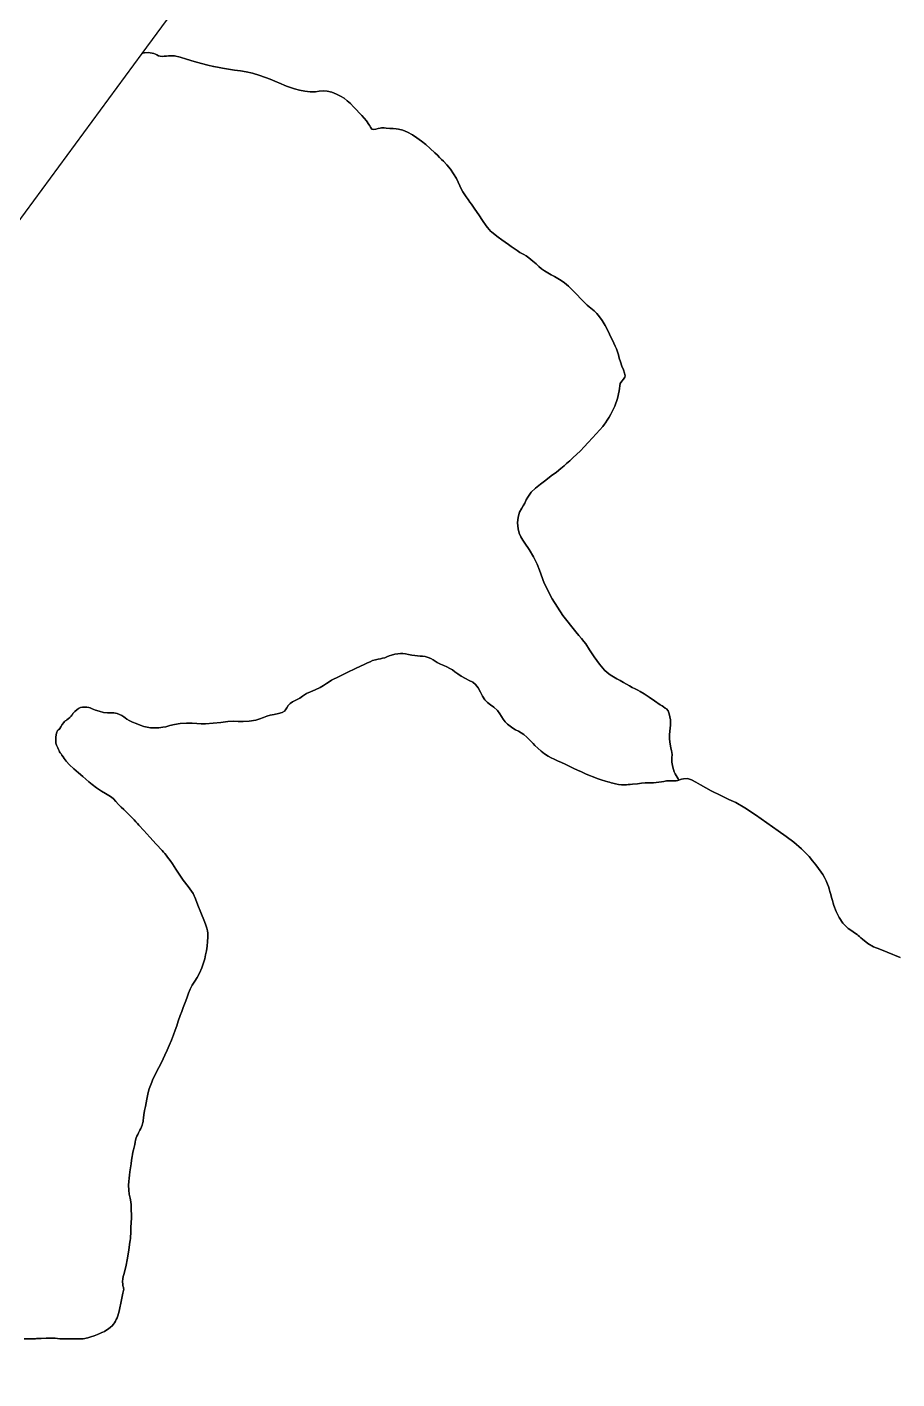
# Model space of a CAD drawing. Header units: inches. Extents: x 11258954 to 11313122, y 3645444 to 3695200.
# Drawn here: x 11265279 to 11266020, y 3672845 to 3673996 of the extents above; entities that cross this region are included whole.
import ezdxf

# ---------------------------------------------------------------- set-up
doc = ezdxf.new("R2010")
doc.units = ezdxf.units.IN
doc.header["$MEASUREMENT"] = 0
doc.layers.add('AnnexationHistory', color=183, linetype='Continuous')
doc.layers.add('ZipCode', color=108, linetype='Continuous')

msp = doc.modelspace()

# ---------------------------------------------------------------- linework, layer by layer
at = {"layer": 'AnnexationHistory'}
msp.add_polyline3d([(11264000, 3671558.625, 0), (11263829.094, 3671685.0625, 0), (11263798.594, 3671707.4375, 0), (11263808.625, 3671728.4375, 0), (11263914.375, 3671963.375, 0), (11263929.875, 3672000, 0), (11263950.344, 3672041.25, 0), (11264000, 3672108.249, 0), (11264277.6155, 3672482.822, 0), (11264455.4045, 3672722.7045, 0), (11264672.269, 3673015.3095, 0), (11264761.719, 3673136, 0), (11264979.5, 3673433.625, 0), (11264992.6875, 3673451.625, 0), (11265228.219, 3673771.25, 0), (11265377.5315, 3673973.875, 0), (11265844.875, 3674608, 0), (11266474.469, 3675462.1875, 0)], dxfattribs=at)
at = {"layer": 'ZipCode'}
for points in [[(11266022.6565, 3673204.0625, 0), (11266011.6565, 3673208.625, 0), (11266005.219, 3673211.0625, 0), (11265999.9065, 3673213.3125, 0), (11265995.1875, 3673215.9375, 0), (11265990.469, 3673219.625, 0), (11265989.219, 3673220.75, 0), (11265988.0315, 3673221.875, 0), (11265986.969, 3673222.875, 0), (11265986.0625, 3673223.625, 0), (11265984.594, 3673224.625, 0), (11265982.75, 3673225.8125, 0), (11265980.6565, 3673227.25, 0), (11265978.469, 3673228.875, 0), (11265973.9065, 3673233.375, 0), (11265970.625, 3673238.125, 0), (11265968.219, 3673243.125, 0), (11265966.25, 3673248.25, 0), (11265965.594, 3673250.375, 0), (11265964.9375, 3673252.625, 0), (11265964.25, 3673255.125, 0), (11265963.469, 3673257.875, 0), (11265962.8125, 3673260.375, 0), (11265962.219, 3673262.5625, 0), (11265961.594, 3673264.625, 0), (11265960.875, 3673266.625, 0), (11265959.6565, 3673269.375, 0), (11265958.25, 3673272.125, 0), (11265956.719, 3673274.6875, 0), (11265955.25, 3673276.875, 0), (11265953.125, 3673279.8125, 0), (11265950.719, 3673283, 0), (11265948.0315, 3673286.5, 0), (11265945.0625, 3673290.0625, 0), (11265938.6565, 3673296.75, 0), (11265932.25, 3673302.25, 0), (11265925.6565, 3673307.1875, 0), (11265918.6565, 3673312.0625, 0), (11265909.1565, 3673318.8125, 0), (11265899.469, 3673325.625, 0), (11265890.375, 3673331.625, 0), (11265882.6565, 3673336.0625, 0), (11265876.875, 3673338.75, 0), (11265869.9375, 3673342, 0), (11265861.875, 3673345.9375, 0), (11265852.6565, 3673351.0625, 0), (11265848.5625, 3673353.5, 0), (11265845.0315, 3673355.375, 0), (11265841.6875, 3673356.375, 0), (11265838.0625, 3673356.25, 0), (11265836.469, 3673355.875, 0), (11265834.875, 3673355.375, 0), (11265834.1875, 3673355.125, 0), (11265833.6565, 3673356.25, 0), (11265832.8125, 3673357.5625, 0), (11265831.9375, 3673358.9375, 0), (11265831.0315, 3673360.4375, 0), (11265830.25, 3673362.0625, 0), (11265829, 3673366.125, 0), (11265828.4065, 3673370.3125, 0), (11265828.2815, 3673374.1875, 0), (11265828.469, 3673377.0625, 0), (11265828.4065, 3673378.5, 0), (11265828.0625, 3673380.375, 0), (11265827.5625, 3673382.4375, 0), (11265827.0625, 3673384.4375, 0), (11265826.469, 3673387.5625, 0), (11265826.219, 3673390.625, 0), (11265826.219, 3673393.6875, 0), (11265826.469, 3673396.8125, 0), (11265826.75, 3673399.3125, 0), (11265827, 3673401.8125, 0), (11265827.1565, 3673404.25, 0), (11265827.0625, 3673406.4375, 0), (11265826.6875, 3673408.9375, 0), (11265826, 3673411.6875, 0), (11265825.0315, 3673414.1875, 0), (11265823.6565, 3673415.8125, 0), (11265822.5625, 3673416.5, 0), (11265821.3125, 3673417.375, 0), (11265819.9065, 3673418.25, 0), (11265818.469, 3673419.25, 0), (11265813.6565, 3673422.5625, 0), (11265809.0625, 3673425.8125, 0), (11265804.844, 3673428.5625, 0), (11265801.25, 3673430.625, 0), (11265799.344, 3673431.5625, 0), (11265796.969, 3673432.75, 0), (11265794.5, 3673434.0625, 0), (11265792.25, 3673435.25, 0), (11265789.6875, 3673436.6875, 0), (11265787.0315, 3673438.1875, 0), (11265784.2815, 3673439.8125, 0), (11265781.469, 3673441.4375, 0), (11265778.594, 3673443.125, 0), (11265775.8125, 3673444.875, 0), (11265773.25, 3673446.6875, 0), (11265771.0625, 3673448.625, 0), (11265766.6565, 3673453.8125, 0), (11265762.25, 3673460, 0), (11265758.25, 3673466.125, 0), (11265755.0625, 3673471.0625, 0), (11265753.469, 3673473.1875, 0), (11265751.375, 3673475.6875, 0), (11265749, 3673478.375, 0), (11265746.469, 3673481.25, 0), (11265735.594, 3673495.1875, 0), (11265726.4375, 3673509.5, 0), (11265719.625, 3673522.75, 0), (11265715.6565, 3673533.8125, 0), (11265713.7815, 3673538.875, 0), (11265710.6565, 3673545.1875, 0), (11265706.9375, 3673551.5, 0), (11265703.2815, 3673556.8125, 0), (11265701.5315, 3673559.3125, 0), (11265699.875, 3673562.25, 0), (11265698.469, 3673565.5, 0), (11265697.469, 3673569.0625, 0), (11265696.969, 3673574.0625, 0), (11265697.344, 3673579, 0), (11265698.5315, 3673583.375, 0), (11265700.469, 3673586.625, 0), (11265701.8125, 3673588.5625, 0), (11265703.125, 3673591, 0), (11265704.4065, 3673593.625, 0), (11265705.6565, 3673596.0625, 0), (11265708.5, 3673600.1875, 0), (11265712.125, 3673603.8125, 0), (11265716.375, 3673607.1875, 0), (11265721.0625, 3673610.625, 0), (11265725.6565, 3673614.0625, 0), (11265730.094, 3673617.4375, 0), (11265733.9065, 3673620.4375, 0), (11265736.6565, 3673622.8125, 0), (11265738.6565, 3673624.625, 0), (11265741.4065, 3673627, 0), (11265744.4065, 3673629.6875, 0), (11265747.25, 3673632.25, 0), (11265750.625, 3673635.5625, 0), (11265753.7815, 3673638.9375, 0), (11265757.0315, 3673642.5, 0), (11265760.6565, 3673646.4375, 0), (11265763.9065, 3673649.875, 0), (11265767.0315, 3673653.25, 0), (11265769.594, 3673656.125, 0), (11265771.0625, 3673658.0625, 0), (11265771.9065, 3673659.4375, 0), (11265773.25, 3673661.5, 0), (11265774.844, 3673664, 0), (11265776.469, 3673666.625, 0), (11265779.844, 3673673.5625, 0), (11265781.969, 3673680.125, 0), (11265783.3125, 3673686.5, 0), (11265784.25, 3673692.8125, 0), (11265785.8125, 3673694.6875, 0), (11265787.1875, 3673696.4375, 0), (11265788.1565, 3673698.0625, 0), (11265788.469, 3673699.4375, 0), (11265788, 3673701.6875, 0), (11265787, 3673704.5, 0), (11265785.719, 3673707.6875, 0), (11265784.469, 3673711.25, 0), (11265783.5315, 3673714.375, 0), (11265782.75, 3673717.125, 0), (11265782, 3673719.6875, 0), (11265781.0625, 3673722.25, 0), (11265780.0315, 3673724.6875, 0), (11265778.844, 3673727.1875, 0), (11265777.6875, 3673729.5625, 0), (11265776.6565, 3673731.625, 0), (11265775.1565, 3673734.8125, 0), (11265773.5, 3673738.375, 0), (11265771.5315, 3673742.25, 0), (11265769.0625, 3673746.4375, 0), (11265766.75, 3673749.6875, 0), (11265764.4375, 3673752.3125, 0), (11265762.0315, 3673754.5625, 0), (11265759.469, 3673756.8125, 0), (11265757.9065, 3673758.1875, 0), (11265756.344, 3673759.5625, 0), (11265754.844, 3673760.9375, 0), (11265753.469, 3673762.25, 0), (11265750.594, 3673765.25, 0), (11265747.6875, 3673768.3125, 0), (11265744.375, 3673771.75, 0), (11265740.25, 3673775.625, 0), (11265736.9375, 3673778.375, 0), (11265734, 3673780.5, 0), (11265731.1875, 3673782.1875, 0), (11265728.2815, 3673783.8125, 0), (11265725.5315, 3673785.375, 0), (11265722.6875, 3673787, 0), (11265719.9375, 3673788.6875, 0), (11265717.469, 3673790.4375, 0), (11265715.094, 3673792.4375, 0), (11265712.75, 3673794.625, 0), (11265710.0315, 3673797.0625, 0), (11265706.469, 3673799.8125, 0), (11265704.1875, 3673801.375, 0), (11265702.25, 3673802.5, 0), (11265700.5625, 3673803.5, 0), (11265698.875, 3673804.4375, 0), (11265696.5, 3673806, 0), (11265694, 3673807.75, 0), (11265691.5625, 3673809.5625, 0), (11265689.2815, 3673811.25, 0), (11265686.469, 3673813.1875, 0), (11265683.5625, 3673815.125, 0), (11265680.3125, 3673817.4375, 0), (11265676.469, 3673820.4375, 0), (11265674.6645, 3673822.0295, 0), (11265674.344, 3673822.3125, 0), (11265672.75, 3673823.9375, 0), (11265671.4375, 3673825.5, 0), (11265670.2815, 3673827.0625, 0), (11265667.1875, 3673831.5, 0), (11265663.875, 3673836.4375, 0), (11265660.594, 3673841.25, 0), (11265657.6565, 3673845.4375, 0), (11265656.2815, 3673847.3125, 0), (11265654.8125, 3673849.3125, 0), (11265653.1875, 3673851.625, 0), (11265651.469, 3673854.25, 0), (11265650.5, 3673855.875, 0), (11265649.375, 3673857.875, 0), (11265647.7815, 3673861.125, 0), (11265646.375, 3673864.1875, 0), (11265644.875, 3673867.25, 0), (11265642.5, 3673871.25, 0), (11265639.75, 3673875.1875, 0), (11265636.7815, 3673878.875, 0), (11265633.875, 3673882.0625, 0), (11265632.2815, 3673883.625, 0), (11265630.594, 3673885.25, 0), (11265628.75, 3673887.0625, 0), (11265626.6565, 3673889.0625, 0), (11265622.5625, 3673892.9375, 0), (11265618.875, 3673896.3125, 0), (11265615.219, 3673899.25, 0), (11265611.2815, 3673902.0625, 0), (11265607.4375, 3673904.5, 0), (11265603.375, 3673906.6875, 0), (11265599.375, 3673908.4375, 0), (11265595.6565, 3673909.4375, 0), (11265593.5, 3673909.6875, 0), (11265591.125, 3673909.8125, 0), (11265588.375, 3673910, 0), (11265585.0625, 3673910.25, 0), (11265583.5315, 3673910.375, 0), (11265582.3125, 3673910.4375, 0), (11265581.219, 3673910.4375, 0), (11265580.0625, 3673910.25, 0), (11265578.219, 3673909.8125, 0), (11265576.25, 3673909.3125, 0), (11265574.4375, 3673909.0625, 0), (11265573.0625, 3673909.4375, 0), (11265572.4065, 3673910.0625, 0), (11265571.8125, 3673911, 0), (11265571.1875, 3673912.0625, 0), (11265570.469, 3673913.25, 0), (11265568.375, 3673916.3125, 0), (11265566.375, 3673918.8125, 0), (11265564.344, 3673921.0625, 0), (11265562.2815, 3673923.25, 0), (11265559.844, 3673925.8125, 0), (11265557.3125, 3673928.4375, 0), (11265554.6875, 3673931.0625, 0), (11265552.0625, 3673933.4375, 0), (11265549.2815, 3673935.625, 0), (11265546.344, 3673937.5, 0), (11265542.969, 3673939.1875, 0), (11265538.875, 3673940.8125, 0), (11265534.969, 3673941.75, 0), (11265531.469, 3673941.875, 0), (11265528.1875, 3673941.625, 0), (11265524.875, 3673941.25, 0), (11265520.4065, 3673941.25, 0), (11265515.7815, 3673941.6875, 0), (11265511.2815, 3673942.5, 0), (11265507.0625, 3673943.625, 0), (11265500.375, 3673946.0625, 0), (11265493.7815, 3673948.875, 0), (11265492.469, 3673949.4375, 0), (11265486.4375, 3673951.875, 0), (11265477.469, 3673955.0625, 0), (11265471.219, 3673956.875, 0), (11265465.969, 3673958.0625, 0), (11265461.094, 3673958.875, 0), (11265456.0625, 3673959.625, 0), (11265452.6875, 3673960.125, 0), (11265449.25, 3673960.6875, 0), (11265445.9065, 3673961.25, 0), (11265442.875, 3673961.8125, 0), (11265438.5625, 3673962.6875, 0), (11265438.2815, 3673962.75, 0), (11265433.4375, 3673963.875, 0), (11265428.0315, 3673965.25, 0), (11265421.6565, 3673967.0625, 0), (11265415.25, 3673969.0625, 0), (11265409.9065, 3673970.75, 0), (11265404.969, 3673971.8125, 0), (11265399.875, 3673971.8125, 0), (11265398.094, 3673971.5625, 0), (11265396.25, 3673971.375, 0), (11265394.4375, 3673971.25, 0), (11265392.6565, 3673971.4375, 0), (11265391.3125, 3673971.875, 0), (11265390.0625, 3673972.5, 0), (11265388.7815, 3673973.1875, 0), (11265387.2815, 3673973.8125, 0), (11265382.9065, 3673974.6875, 0), (11265379.405, 3673974.316, 0), (11265379.2315, 3673974.2975, 0), (11265378.7815, 3673974.25, 0), (11265377.5315, 3673973.875, 0), (11265844.875, 3674608, 0)], [(11265228.219, 3673771.25, 0), (11265377.5315, 3673973.875, 0), (11265378.7815, 3673974.25, 0), (11265379.2315, 3673974.2975, 0), (11265379.405, 3673974.316, 0), (11265382.9065, 3673974.6875, 0), (11265387.2815, 3673973.8125, 0), (11265388.7815, 3673973.1875, 0), (11265390.0625, 3673972.5, 0), (11265391.3125, 3673971.875, 0), (11265392.6565, 3673971.4375, 0), (11265394.4375, 3673971.25, 0), (11265396.25, 3673971.375, 0), (11265398.094, 3673971.5625, 0), (11265399.875, 3673971.8125, 0), (11265404.969, 3673971.8125, 0), (11265409.9065, 3673970.75, 0), (11265415.25, 3673969.0625, 0), (11265421.6565, 3673967.0625, 0), (11265428.0315, 3673965.25, 0), (11265433.4375, 3673963.875, 0), (11265438.2815, 3673962.75, 0), (11265438.5625, 3673962.6875, 0), (11265442.875, 3673961.8125, 0), (11265445.9065, 3673961.25, 0), (11265449.25, 3673960.6875, 0), (11265452.6875, 3673960.125, 0), (11265456.0625, 3673959.625, 0), (11265461.094, 3673958.875, 0), (11265465.969, 3673958.0625, 0), (11265471.219, 3673956.875, 0), (11265477.469, 3673955.0625, 0), (11265486.4375, 3673951.875, 0), (11265492.469, 3673949.4375, 0), (11265493.7815, 3673948.875, 0), (11265500.375, 3673946.0625, 0), (11265507.0625, 3673943.625, 0), (11265511.2815, 3673942.5, 0), (11265515.7815, 3673941.6875, 0), (11265520.4065, 3673941.25, 0), (11265524.875, 3673941.25, 0), (11265528.1875, 3673941.625, 0), (11265531.469, 3673941.875, 0), (11265534.969, 3673941.75, 0), (11265538.875, 3673940.8125, 0), (11265542.969, 3673939.1875, 0), (11265546.344, 3673937.5, 0), (11265549.2815, 3673935.625, 0), (11265552.0625, 3673933.4375, 0), (11265554.6875, 3673931.0625, 0), (11265557.3125, 3673928.4375, 0), (11265559.844, 3673925.8125, 0), (11265562.2815, 3673923.25, 0), (11265564.344, 3673921.0625, 0), (11265566.375, 3673918.8125, 0), (11265568.375, 3673916.3125, 0), (11265570.469, 3673913.25, 0), (11265571.1875, 3673912.0625, 0), (11265571.8125, 3673911, 0), (11265572.4065, 3673910.0625, 0), (11265573.0625, 3673909.4375, 0), (11265574.4375, 3673909.0625, 0), (11265576.25, 3673909.3125, 0), (11265578.219, 3673909.8125, 0), (11265580.0625, 3673910.25, 0), (11265581.219, 3673910.4375, 0), (11265582.3125, 3673910.4375, 0), (11265583.5315, 3673910.375, 0), (11265585.0625, 3673910.25, 0), (11265588.375, 3673910, 0), (11265591.125, 3673909.8125, 0), (11265593.5, 3673909.6875, 0), (11265595.6565, 3673909.4375, 0), (11265599.375, 3673908.4375, 0), (11265603.375, 3673906.6875, 0), (11265607.4375, 3673904.5, 0), (11265611.2815, 3673902.0625, 0), (11265615.219, 3673899.25, 0), (11265618.875, 3673896.3125, 0), (11265622.5625, 3673892.9375, 0), (11265626.6565, 3673889.0625, 0), (11265628.75, 3673887.0625, 0), (11265630.594, 3673885.25, 0), (11265632.2815, 3673883.625, 0), (11265633.875, 3673882.0625, 0), (11265636.7815, 3673878.875, 0), (11265639.75, 3673875.1875, 0), (11265642.5, 3673871.25, 0), (11265644.875, 3673867.25, 0), (11265646.375, 3673864.1875, 0), (11265647.7815, 3673861.125, 0), (11265649.375, 3673857.875, 0), (11265650.5, 3673855.875, 0), (11265651.469, 3673854.25, 0), (11265653.1875, 3673851.625, 0), (11265654.8125, 3673849.3125, 0), (11265656.2815, 3673847.3125, 0), (11265657.6565, 3673845.4375, 0), (11265660.594, 3673841.25, 0), (11265663.875, 3673836.4375, 0), (11265667.1875, 3673831.5, 0), (11265670.2815, 3673827.0625, 0), (11265671.4375, 3673825.5, 0), (11265672.75, 3673823.9375, 0), (11265674.344, 3673822.3125, 0), (11265674.6645, 3673822.0295, 0), (11265676.469, 3673820.4375, 0), (11265680.3125, 3673817.4375, 0), (11265683.5625, 3673815.125, 0), (11265686.469, 3673813.1875, 0), (11265689.2815, 3673811.25, 0), (11265691.5625, 3673809.5625, 0), (11265694, 3673807.75, 0), (11265696.5, 3673806, 0), (11265698.875, 3673804.4375, 0), (11265700.5625, 3673803.5, 0), (11265702.25, 3673802.5, 0), (11265704.1875, 3673801.375, 0), (11265706.469, 3673799.8125, 0), (11265710.0315, 3673797.0625, 0), (11265712.75, 3673794.625, 0), (11265715.094, 3673792.4375, 0), (11265717.469, 3673790.4375, 0), (11265719.9375, 3673788.6875, 0), (11265722.6875, 3673787, 0), (11265725.5315, 3673785.375, 0), (11265728.2815, 3673783.8125, 0), (11265731.1875, 3673782.1875, 0), (11265734, 3673780.5, 0), (11265736.9375, 3673778.375, 0), (11265740.25, 3673775.625, 0), (11265744.375, 3673771.75, 0), (11265747.6875, 3673768.3125, 0), (11265750.594, 3673765.25, 0), (11265753.469, 3673762.25, 0), (11265754.844, 3673760.9375, 0), (11265756.344, 3673759.5625, 0), (11265757.9065, 3673758.1875, 0), (11265759.469, 3673756.8125, 0), (11265762.0315, 3673754.5625, 0), (11265764.4375, 3673752.3125, 0), (11265766.75, 3673749.6875, 0), (11265769.0625, 3673746.4375, 0), (11265771.5315, 3673742.25, 0), (11265773.5, 3673738.375, 0), (11265775.1565, 3673734.8125, 0), (11265776.6565, 3673731.625, 0), (11265777.6875, 3673729.5625, 0), (11265778.844, 3673727.1875, 0), (11265780.0315, 3673724.6875, 0), (11265781.0625, 3673722.25, 0), (11265782, 3673719.6875, 0), (11265782.75, 3673717.125, 0), (11265783.5315, 3673714.375, 0), (11265784.469, 3673711.25, 0), (11265785.719, 3673707.6875, 0), (11265787, 3673704.5, 0), (11265788, 3673701.6875, 0), (11265788.469, 3673699.4375, 0), (11265788.1565, 3673698.0625, 0), (11265787.1875, 3673696.4375, 0), (11265785.8125, 3673694.6875, 0), (11265784.25, 3673692.8125, 0), (11265783.3125, 3673686.5, 0), (11265781.969, 3673680.125, 0), (11265779.844, 3673673.5625, 0), (11265776.469, 3673666.625, 0), (11265774.844, 3673664, 0), (11265773.25, 3673661.5, 0), (11265771.9065, 3673659.4375, 0), (11265771.0625, 3673658.0625, 0), (11265769.594, 3673656.125, 0), (11265767.0315, 3673653.25, 0), (11265763.9065, 3673649.875, 0), (11265760.6565, 3673646.4375, 0), (11265757.0315, 3673642.5, 0), (11265753.7815, 3673638.9375, 0), (11265750.625, 3673635.5625, 0), (11265747.25, 3673632.25, 0), (11265744.4065, 3673629.6875, 0), (11265741.4065, 3673627, 0), (11265738.6565, 3673624.625, 0), (11265736.6565, 3673622.8125, 0), (11265733.9065, 3673620.4375, 0), (11265730.094, 3673617.4375, 0), (11265725.6565, 3673614.0625, 0), (11265721.0625, 3673610.625, 0), (11265716.375, 3673607.1875, 0), (11265712.125, 3673603.8125, 0), (11265708.5, 3673600.1875, 0), (11265705.6565, 3673596.0625, 0), (11265704.4065, 3673593.625, 0), (11265703.125, 3673591, 0), (11265701.8125, 3673588.5625, 0), (11265700.469, 3673586.625, 0), (11265698.5315, 3673583.375, 0), (11265697.344, 3673579, 0), (11265696.969, 3673574.0625, 0), (11265697.469, 3673569.0625, 0), (11265698.469, 3673565.5, 0), (11265699.875, 3673562.25, 0), (11265701.5315, 3673559.3125, 0), (11265703.2815, 3673556.8125, 0), (11265706.9375, 3673551.5, 0), (11265710.6565, 3673545.1875, 0), (11265713.7815, 3673538.875, 0), (11265715.6565, 3673533.8125, 0), (11265719.625, 3673522.75, 0), (11265726.4375, 3673509.5, 0), (11265735.594, 3673495.1875, 0), (11265746.469, 3673481.25, 0), (11265749, 3673478.375, 0), (11265751.375, 3673475.6875, 0), (11265753.469, 3673473.1875, 0), (11265755.0625, 3673471.0625, 0), (11265758.25, 3673466.125, 0), (11265762.25, 3673460, 0), (11265766.6565, 3673453.8125, 0), (11265771.0625, 3673448.625, 0), (11265773.25, 3673446.6875, 0), (11265775.8125, 3673444.875, 0), (11265778.594, 3673443.125, 0), (11265781.469, 3673441.4375, 0), (11265784.2815, 3673439.8125, 0), (11265787.0315, 3673438.1875, 0), (11265789.6875, 3673436.6875, 0), (11265792.25, 3673435.25, 0), (11265794.5, 3673434.0625, 0), (11265796.969, 3673432.75, 0), (11265799.344, 3673431.5625, 0), (11265801.25, 3673430.625, 0), (11265804.844, 3673428.5625, 0), (11265809.0625, 3673425.8125, 0), (11265813.6565, 3673422.5625, 0), (11265818.469, 3673419.25, 0), (11265819.9065, 3673418.25, 0), (11265821.3125, 3673417.375, 0), (11265822.5625, 3673416.5, 0), (11265823.6565, 3673415.8125, 0), (11265825.0315, 3673414.1875, 0), (11265826, 3673411.6875, 0), (11265826.6875, 3673408.9375, 0), (11265827.0625, 3673406.4375, 0), (11265827.1565, 3673404.25, 0), (11265827, 3673401.8125, 0), (11265826.75, 3673399.3125, 0), (11265826.469, 3673396.8125, 0), (11265826.219, 3673393.6875, 0), (11265826.219, 3673390.625, 0), (11265826.469, 3673387.5625, 0), (11265827.0625, 3673384.4375, 0), (11265827.5625, 3673382.4375, 0), (11265828.0625, 3673380.375, 0), (11265828.4065, 3673378.5, 0), (11265828.469, 3673377.0625, 0), (11265828.2815, 3673374.1875, 0), (11265828.4065, 3673370.3125, 0), (11265829, 3673366.125, 0), (11265830.25, 3673362.0625, 0), (11265831.0315, 3673360.4375, 0), (11265831.9375, 3673358.9375, 0), (11265832.8125, 3673357.5625, 0), (11265833.6565, 3673356.25, 0), (11265834.1875, 3673355.125, 0), (11265833.375, 3673354.875, 0), (11265832.0625, 3673354.625, 0), (11265830.9065, 3673354.5625, 0), (11265829.594, 3673354.625, 0), (11265828.125, 3673354.625, 0), (11265826.469, 3673354.625, 0), (11265823.844, 3673354.375, 0), (11265821.5625, 3673354, 0), (11265819.4375, 3673353.625, 0), (11265817.25, 3673353.25, 0), (11265815, 3673353.0625, 0), (11265812.6875, 3673352.9375, 0), (11265810.469, 3673352.875, 0), (11265808.469, 3673352.875, 0), (11265805.594, 3673352.75, 0), (11265802.5, 3673352.4375, 0), (11265799, 3673352.0625, 0), (11265794.875, 3673351.625, 0), (11265792.844, 3673351.4375, 0), (11265791.1565, 3673351.25, 0), (11265789.594, 3673351.125, 0), (11265788.0625, 3673351.0625, 0), (11265785.5315, 3673351.1875, 0), (11265782.875, 3673351.4375, 0), (11265780.3125, 3673351.875, 0), (11265778.0625, 3673352.4375, 0), (11265776.719, 3673352.8125, 0), (11265775.2815, 3673353.25, 0), (11265773.6565, 3673353.75, 0), (11265771.875, 3673354.25, 0), (11265768, 3673355.4375, 0), (11265764.594, 3673356.625, 0), (11265761.4375, 3673357.8125, 0), (11265758.25, 3673359.0625, 0), (11265754.8125, 3673360.5, 0), (11265751.344, 3673362.0625, 0), (11265747.9375, 3673363.625, 0), (11265744.875, 3673365.0625, 0), (11265742.625, 3673366.1875, 0), (11265740.25, 3673367.3125, 0), (11265737.594, 3673368.5625, 0), (11265734.469, 3673370.0625, 0), (11265731.0625, 3673371.625, 0), (11265728.1565, 3673372.9375, 0), (11265725.594, 3673374.1875, 0), (11265723.0625, 3673375.625, 0), (11265720.0315, 3673377.5625, 0), (11265717, 3673379.8125, 0), (11265714.125, 3673382.1875, 0), (11265711.6565, 3673384.625, 0), (11265710.1875, 3673386.25, 0), (11265708.6565, 3673388, 0), (11265706.969, 3673389.8125, 0), (11265704.875, 3673391.8125, 0), (11265702.3125, 3673393.9375, 0), (11265699.9375, 3673395.5, 0), (11265697.625, 3673396.8125, 0), (11265695.2815, 3673398.0625, 0), (11265692.9065, 3673399.4375, 0), (11265690.5315, 3673401.0625, 0), (11265688.2815, 3673402.8125, 0), (11265686.2815, 3673404.8125, 0), (11265684.6875, 3673406.9375, 0), (11265683.375, 3673409.1875, 0), (11265681.875, 3673411.625, 0), (11265679.875, 3673414.25, 0), (11265676.875, 3673417.125, 0), (11265674, 3673419.3125, 0), (11265671.344, 3673421.25, 0), (11265669.0625, 3673423.4375, 0), (11265667.0625, 3673426.5, 0), (11265665.344, 3673430.0625, 0), (11265663.5, 3673433.5625, 0), (11265661.2815, 3673436.625, 0), (11265658.75, 3673438.625, 0), (11265655.875, 3673440.0625, 0), (11265652.594, 3673441.5, 0), (11265648.875, 3673443.625, 0), (11265646, 3673445.625, 0), (11265643.625, 3673447.375, 0), (11265641.469, 3673448.9375, 0), (11265639.2815, 3673450.25, 0), (11265636.7815, 3673451.4375, 0), (11265634.094, 3673452.625, 0), (11265631.344, 3673453.875, 0), (11265628.6565, 3673455.25, 0), (11265626.844, 3673456.375, 0), (11265625.125, 3673457.5, 0), (11265623.25, 3673458.5625, 0), (11265620.875, 3673459.625, 0), (11265618.3125, 3673460.375, 0), (11265616.0315, 3673460.6875, 0), (11265613.9375, 3673460.75, 0), (11265611.875, 3673460.8125, 0), (11265609.4065, 3673461.125, 0), (11265606.875, 3673461.625, 0), (11265604.219, 3673462.1875, 0), (11265601.469, 3673462.625, 0), (11265599.2815, 3673462.8125, 0), (11265597.2815, 3673462.8125, 0), (11265595.094, 3673462.625, 0), (11265592.469, 3673462.25, 0), (11265589.7815, 3673461.625, 0), (11265587.625, 3673460.8125, 0), (11265585.75, 3673460, 0), (11265583.875, 3673459.25, 0), (11265582.125, 3673458.8125, 0), (11265580.219, 3673458.4375, 0), (11265578.1875, 3673458.0625, 0), (11265576.0625, 3673457.625, 0), (11265573.594, 3673456.875, 0), (11265571.4065, 3673455.9375, 0), (11265569.25, 3673454.9375, 0), (11265566.875, 3673453.8125, 0), (11265559.094, 3673450.1875, 0), (11265551.9375, 3673446.75, 0), (11265545.1875, 3673443.4375, 0), (11265538.6565, 3673440.25, 0), (11265536.625, 3673438.8125, 0), (11265534.4065, 3673437.375, 0), (11265531.875, 3673435.75, 0), (11265528.875, 3673434.0625, 0), (11265524.594, 3673431.9375, 0), (11265520.75, 3673430.25, 0), (11265517.4375, 3673428.75, 0), (11265514.875, 3673427.25, 0), (11265514, 3673426.625, 0), (11265512.9065, 3673425.8125, 0), (11265511.6875, 3673425, 0), (11265510.469, 3673424.25, 0), (11265508.75, 3673423.4375, 0), (11265507.094, 3673422.6875, 0), (11265505.375, 3673421.8125, 0), (11265503.469, 3673420.4375, 0), (11265501.719, 3673418.5625, 0), (11265500.5, 3673416.6875, 0), (11265499.5315, 3673415.0625, 0), (11265498.6565, 3673413.8125, 0), (11265496.5625, 3673412.625, 0), (11265493.469, 3673411.8125, 0), (11265489.9065, 3673411.125, 0), (11265486.469, 3673410.4375, 0), (11265483.4375, 3673409.5, 0), (11265480.625, 3673408.4375, 0), (11265477.6565, 3673407.3125, 0), (11265474.0625, 3673406.25, 0), (11265468.5315, 3673405.25, 0), (11265463.5, 3673404.9375, 0), (11265459.125, 3673405, 0), (11265455.469, 3673405.25, 0), (11265450.4375, 3673405.0625, 0), (11265444.2815, 3673404.3125, 0), (11265437.75, 3673403.5, 0), (11265431.469, 3673403.0625, 0), (11265427.6565, 3673403.125, 0), (11265423.9375, 3673403.4375, 0), (11265419.9375, 3673403.625, 0), (11265415.2815, 3673403.625, 0), (11265409.9065, 3673403.1875, 0), (11265405.094, 3673402.375, 0), (11265400.969, 3673401.5, 0), (11265397.6565, 3673400.625, 0), (11265395, 3673400.0625, 0), (11265391.625, 3673399.6875, 0), (11265387.969, 3673399.5, 0), (11265384.469, 3673399.625, 0), (11265381.5625, 3673400.0625, 0), (11265378.8125, 3673400.8125, 0), (11265375.875, 3673401.875, 0), (11265372.2815, 3673403.25, 0), (11265369.094, 3673404.5, 0), (11265366.375, 3673405.8125, 0), (11265364.25, 3673407, 0), (11265362.875, 3673408.0625, 0), (11265361.7815, 3673408.9375, 0), (11265360.125, 3673410, 0), (11265358.125, 3673411, 0), (11265356.0625, 3673411.8125, 0), (11265353.2815, 3673412.375, 0), (11265350.625, 3673412.4375, 0), (11265347.8125, 3673412.4375, 0), (11265344.469, 3673412.8125, 0), (11265340.8125, 3673413.6875, 0), (11265337.594, 3673414.8125, 0), (11265334.969, 3673415.875, 0), (11265333.0625, 3673416.625, 0), (11265331.9065, 3673416.9375, 0), (11265330.2815, 3673417.1875, 0), (11265328.4375, 3673417.3125, 0), (11265326.6565, 3673417.25, 0), (11265324.9065, 3673416.8125, 0), (11265323.375, 3673416, 0), (11265321.844, 3673414.875, 0), (11265320.0625, 3673413.4375, 0), (11265319.1875, 3673412.625, 0), (11265318.5315, 3673411.8125, 0), (11265318.0315, 3673411.0625, 0), (11265317.6565, 3673410.4375, 0), (11265316.9065, 3673409.4375, 0), (11265315.8125, 3673408.4375, 0), (11265314.5315, 3673407.375, 0), (11265313.2815, 3673406.4375, 0), (11265312.625, 3673406, 0), (11265311.969, 3673405.5, 0), (11265311.344, 3673404.9375, 0), (11265310.6565, 3673404.25, 0), (11265309.375, 3673402.375, 0), (11265308.344, 3673400.4375, 0), (11265307.5, 3673398.9375, 0), (11265306.6565, 3673398.25, 0), (11265306.5, 3673398.1875, 0), (11265306.3125, 3673398.125, 0), (11265306.094, 3673398, 0), (11265305.875, 3673397.8125, 0), (11265305.3125, 3673397.25, 0), (11265305, 3673396.5625, 0), (11265304.8125, 3673395.875, 0), (11265304.6565, 3673395.0625, 0), (11265304.094, 3673392.0625, 0), (11265303.875, 3673389.1875, 0), (11265304, 3673386.6875, 0), (11265304.6565, 3673384.8125, 0), (11265305.125, 3673383.875, 0), (11265305.594, 3673382.6875, 0), (11265306.094, 3673381.3125, 0), (11265306.6565, 3673380.0625, 0), (11265307.1875, 3673379.125, 0), (11265307.75, 3673378.3125, 0), (11265308.375, 3673377.4375, 0), (11265309.0625, 3673376.4375, 0), (11265310.0625, 3673374.9375, 0), (11265310.969, 3673373.5625, 0), (11265311.8125, 3673372.375, 0), (11265312.6565, 3673371.25, 0), (11265315.6565, 3673368, 0), (11265319.344, 3673364.625, 0), (11265323.219, 3673361.375, 0), (11265326.875, 3673358.25, 0), (11265329.4375, 3673355.9375, 0), (11265331.969, 3673353.6875, 0), (11265334.9065, 3673351.25, 0), (11265338.6565, 3673348.4375, 0), (11265342.6875, 3673345.8125, 0), (11265346.25, 3673343.75, 0), (11265349.1875, 3673342.0625, 0), (11265351.2815, 3673340.625, 0), (11265352.9375, 3673339.0625, 0), (11265355.0625, 3673336.875, 0), (11265357.4065, 3673334.375, 0), (11265359.6565, 3673332.0625, 0), (11265361.719, 3673330, 0), (11265363.719, 3673328.125, 0), (11265365.9065, 3673326, 0), (11265368.6565, 3673323.25, 0), (11265370.5625, 3673321.25, 0), (11265372.125, 3673319.5625, 0), (11265373.375, 3673318.125, 0), (11265374.469, 3673316.875, 0), (11265378.719, 3673312.125, 0), (11265383.969, 3673306.4375, 0), (11265389.469, 3673300.5625, 0), (11265394.469, 3673295.0625, 0), (11265395.5315, 3673293.875, 0), (11265396.594, 3673292.625, 0), (11265397.75, 3673291.25, 0), (11265399.0625, 3673289.625, 0), (11265401.344, 3673286.625, 0), (11265403.25, 3673283.875, 0), (11265404.8125, 3673281.5, 0), (11265406.0625, 3673279.4375, 0), (11265408.844, 3673275.125, 0), (11265412.4065, 3673270.0625, 0), (11265416.5, 3673264.5, 0), (11265420.875, 3673258.625, 0), (11265422.7815, 3673253.9375, 0), (11265424.9065, 3673248.75, 0), (11265427.375, 3673242.5, 0), (11265430.469, 3673234.625, 0), (11265431.6565, 3673231.5625, 0), (11265432.5, 3673229.0625, 0), (11265433.0315, 3673226.875, 0), (11265433.2815, 3673224.875, 0), (11265433.3125, 3673221.5, 0), (11265433.0625, 3673217.6875, 0), (11265432.625, 3673213.6875, 0), (11265432.0625, 3673209.875, 0), (11265431.469, 3673206.375, 0), (11265430.6875, 3673203, 0), (11265429.6875, 3673199.4375, 0), (11265428.2815, 3673195.25, 0), (11265426.344, 3673190.75, 0), (11265424.2815, 3673187.1875, 0), (11265422.1565, 3673183.9375, 0), (11265420.0625, 3673180.4375, 0), (11265418.4375, 3673177.1875, 0), (11265416.969, 3673173.8125, 0), (11265415.6565, 3673170.4375, 0), (11265414.469, 3673167.25, 0), (11265413.4065, 3673164.375, 0), (11265412.344, 3673161.4375, 0), (11265411.1875, 3673158.25, 0), (11265409.875, 3673154.625, 0), (11265408.219, 3673149.9375, 0), (11265406.844, 3673146, 0), (11265405.5, 3673142.1875, 0), (11265404.0625, 3673138.25, 0), (11265402.3125, 3673133.75, 0), (11265400.5, 3673129.3125, 0), (11265398.6875, 3673125.0625, 0), (11265396.875, 3673121.0625, 0), (11265395.2815, 3673117.6875, 0), (11265393.594, 3673114.25, 0), (11265391.719, 3673110.5, 0), (11265389.469, 3673106.0625, 0), (11265387.9065, 3673103, 0), (11265386.6565, 3673100.4375, 0), (11265385.5315, 3673098, 0), (11265384.469, 3673095.25, 0), (11265383.469, 3673092.1875, 0), (11265382.6875, 3673089.1875, 0), (11265382.0625, 3673086.25, 0), (11265381.469, 3673083.4375, 0), (11265380.8125, 3673080.375, 0), (11265380.1565, 3673077.25, 0), (11265379.5, 3673073.9375, 0), (11265378.875, 3673070.0625, 0), (11265378.594, 3673067.6875, 0), (11265378.531, 3673067.185, 0), (11265378.344, 3673065.6875, 0), (11265378.1565, 3673064.375, 0), (11265378.0315, 3673063.6875, 0), (11265377.469, 3673061.4375, 0), (11265376.9065, 3673059.8125, 0), (11265376.25, 3673058.375, 0), (11265375.5625, 3673057.125, 0), (11265374.875, 3673055.875, 0), (11265374.219, 3673054.6875, 0), (11265373.625, 3673053.375, 0), (11265373.0315, 3673052.0625, 0), (11265372.469, 3673050.625, 0), (11265371.875, 3673048.6875, 0), (11265371.469, 3673046.875, 0), (11265371.125, 3673044.9375, 0), (11265370.6565, 3673042.625, 0), (11265370.094, 3673040.25, 0), (11265369.625, 3673038.25, 0), (11265369.219, 3673036.4375, 0), (11265368.875, 3673034.625, 0), (11265368.4065, 3673031.625, 0), (11265367.969, 3673028.4375, 0), (11265367.5315, 3673025.125, 0), (11265367.0625, 3673021.625, 0), (11265366.625, 3673018.8125, 0), (11265366.2815, 3673016.1875, 0), (11265366.0315, 3673013.5, 0), (11265365.875, 3673010.25, 0), (11265366, 3673006.0625, 0), (11265366.469, 3673002.5625, 0), (11265367.094, 3672999.3125, 0), (11265367.6565, 3672996.0625, 0), (11265367.9375, 3672993.625, 0), (11265368.125, 3672991.0625, 0), (11265368.219, 3672988.4375, 0), (11265368.2815, 3672985.875, 0), (11265368.25, 3672982.0625, 0), (11265368.125, 3672978.4375, 0), (11265367.9065, 3672974.3125, 0), (11265367.6565, 3672969.0625, 0), (11265367.5315, 3672966.6875, 0), (11265367.4065, 3672964.75, 0), (11265367.25, 3672963.125, 0), (11265367.0625, 3672961.625, 0), (11265366.125, 3672955.1875, 0), (11265364.875, 3672948, 0), (11265363.4375, 3672940.75, 0), (11265361.875, 3672934.25, 0), (11265361.4065, 3672932.4375, 0), (11265361.0315, 3672930.5625, 0), (11265360.8125, 3672928.375, 0), (11265360.875, 3672925.625, 0), (11265361.0315, 3672924.6875, 0), (11265361.25, 3672923.9375, 0), (11265361.469, 3672923.25, 0), (11265361.6565, 3672922.625, 0), (11265361.719, 3672921.625, 0), (11265361.594, 3672920.5, 0), (11265361.344, 3672919.375, 0), (11265361.0625, 3672918.25, 0), (11265360.4065, 3672915.375, 0), (11265359.844, 3672912.6875, 0), (11265359.25, 3672909.6875, 0), (11265358.469, 3672905.875, 0), (11265357.875, 3672903.125, 0), (11265357.344, 3672901, 0), (11265356.7815, 3672899.125, 0), (11265356.0625, 3672897.25, 0), (11265355.4375, 3672895.875, 0), (11265354.719, 3672894.5, 0), (11265353.9375, 3672893.125, 0), (11265353.0625, 3672891.875, 0), (11265351.8125, 3672890.5, 0), (11265350.375, 3672889.25, 0), (11265348.6875, 3672888.0625, 0), (11265346.6565, 3672886.625, 0), (11265345.3125, 3672885.75, 0), (11265344.094, 3672885.125, 0), (11265343, 3672884.6875, 0), (11265341.875, 3672884.25, 0), (11265339.3125, 3672883.25, 0), (11265336.5315, 3672882.125, 0), (11265333.75, 3672881.0625, 0), (11265331.0625, 3672880.25, 0), (11265327.1875, 3672879.5625, 0), (11265323.3125, 3672879.4375, 0), (11265318.7815, 3672879.5625, 0), (11265312.875, 3672879.4375, 0), (11265309.8125, 3672879.375, 0), (11265307.4065, 3672879.5, 0), (11265305.4065, 3672879.6875, 0), (11265303.469, 3672879.875, 0), (11265299.75, 3672880, 0), (11265295.6565, 3672880, 0), (11265291.469, 3672879.8125, 0), (11265287.469, 3672879.625, 0), (11265286.5315, 3672879.5625, 0), (11265285.5625, 3672879.5, 0), (11265284.5625, 3672879.5, 0), (11265283.469, 3672879.4375, 0), (11265277.125, 3672879.3125, 0)], [(11265277.125, 3672879.3125, 0), (11265283.469, 3672879.4375, 0), (11265284.5625, 3672879.5, 0), (11265285.5625, 3672879.5, 0), (11265286.5315, 3672879.5625, 0), (11265287.469, 3672879.625, 0), (11265291.469, 3672879.8125, 0), (11265295.6565, 3672880, 0), (11265299.75, 3672880, 0), (11265303.469, 3672879.875, 0), (11265305.4065, 3672879.6875, 0), (11265307.4065, 3672879.5, 0), (11265309.8125, 3672879.375, 0), (11265312.875, 3672879.4375, 0), (11265318.7815, 3672879.5625, 0), (11265323.3125, 3672879.4375, 0), (11265327.1875, 3672879.5625, 0), (11265331.0625, 3672880.25, 0), (11265333.75, 3672881.0625, 0), (11265336.5315, 3672882.125, 0), (11265339.3125, 3672883.25, 0), (11265341.875, 3672884.25, 0), (11265343, 3672884.6875, 0), (11265344.094, 3672885.125, 0), (11265345.3125, 3672885.75, 0), (11265346.6565, 3672886.625, 0), (11265348.6875, 3672888.0625, 0), (11265350.375, 3672889.25, 0), (11265351.8125, 3672890.5, 0), (11265353.0625, 3672891.875, 0), (11265353.9375, 3672893.125, 0), (11265354.719, 3672894.5, 0), (11265355.4375, 3672895.875, 0), (11265356.0625, 3672897.25, 0), (11265356.7815, 3672899.125, 0), (11265357.344, 3672901, 0), (11265357.875, 3672903.125, 0), (11265358.469, 3672905.875, 0), (11265359.25, 3672909.6875, 0), (11265359.844, 3672912.6875, 0), (11265360.4065, 3672915.375, 0), (11265361.0625, 3672918.25, 0), (11265361.344, 3672919.375, 0), (11265361.594, 3672920.5, 0), (11265361.719, 3672921.625, 0), (11265361.6565, 3672922.625, 0), (11265361.469, 3672923.25, 0), (11265361.25, 3672923.9375, 0), (11265361.0315, 3672924.6875, 0), (11265360.875, 3672925.625, 0), (11265360.8125, 3672928.375, 0), (11265361.0315, 3672930.5625, 0), (11265361.4065, 3672932.4375, 0), (11265361.875, 3672934.25, 0), (11265363.4375, 3672940.75, 0), (11265364.875, 3672948, 0), (11265366.125, 3672955.1875, 0), (11265367.0625, 3672961.625, 0), (11265367.25, 3672963.125, 0), (11265367.4065, 3672964.75, 0), (11265367.5315, 3672966.6875, 0), (11265367.6565, 3672969.0625, 0), (11265367.9065, 3672974.3125, 0), (11265368.125, 3672978.4375, 0), (11265368.25, 3672982.0625, 0), (11265368.2815, 3672985.875, 0), (11265368.219, 3672988.4375, 0), (11265368.125, 3672991.0625, 0), (11265367.9375, 3672993.625, 0), (11265367.6565, 3672996.0625, 0), (11265367.094, 3672999.3125, 0), (11265366.469, 3673002.5625, 0), (11265366, 3673006.0625, 0), (11265365.875, 3673010.25, 0), (11265366.0315, 3673013.5, 0), (11265366.2815, 3673016.1875, 0), (11265366.625, 3673018.8125, 0), (11265367.0625, 3673021.625, 0), (11265367.5315, 3673025.125, 0), (11265367.969, 3673028.4375, 0), (11265368.4065, 3673031.625, 0), (11265368.875, 3673034.625, 0), (11265369.219, 3673036.4375, 0), (11265369.625, 3673038.25, 0), (11265370.094, 3673040.25, 0), (11265370.6565, 3673042.625, 0), (11265371.125, 3673044.9375, 0), (11265371.469, 3673046.875, 0), (11265371.875, 3673048.6875, 0), (11265372.469, 3673050.625, 0), (11265373.0315, 3673052.0625, 0), (11265373.625, 3673053.375, 0), (11265374.219, 3673054.6875, 0), (11265374.875, 3673055.875, 0), (11265375.5625, 3673057.125, 0), (11265376.25, 3673058.375, 0), (11265376.9065, 3673059.8125, 0), (11265377.469, 3673061.4375, 0), (11265378.0315, 3673063.6875, 0), (11265378.1565, 3673064.375, 0), (11265378.344, 3673065.6875, 0), (11265378.531, 3673067.185, 0), (11265378.594, 3673067.6875, 0), (11265378.875, 3673070.0625, 0), (11265379.5, 3673073.9375, 0), (11265380.1565, 3673077.25, 0), (11265380.8125, 3673080.375, 0), (11265381.469, 3673083.4375, 0), (11265382.0625, 3673086.25, 0), (11265382.6875, 3673089.1875, 0), (11265383.469, 3673092.1875, 0), (11265384.469, 3673095.25, 0), (11265385.5315, 3673098, 0), (11265386.6565, 3673100.4375, 0), (11265387.9065, 3673103, 0), (11265389.469, 3673106.0625, 0), (11265391.719, 3673110.5, 0), (11265393.594, 3673114.25, 0), (11265395.2815, 3673117.6875, 0), (11265396.875, 3673121.0625, 0), (11265398.6875, 3673125.0625, 0), (11265400.5, 3673129.3125, 0), (11265402.3125, 3673133.75, 0), (11265404.0625, 3673138.25, 0), (11265405.5, 3673142.1875, 0), (11265406.844, 3673146, 0), (11265408.219, 3673149.9375, 0), (11265409.875, 3673154.625, 0), (11265411.1875, 3673158.25, 0), (11265412.344, 3673161.4375, 0), (11265413.4065, 3673164.375, 0), (11265414.469, 3673167.25, 0), (11265415.6565, 3673170.4375, 0), (11265416.969, 3673173.8125, 0), (11265418.4375, 3673177.1875, 0), (11265420.0625, 3673180.4375, 0), (11265422.1565, 3673183.9375, 0), (11265424.2815, 3673187.1875, 0), (11265426.344, 3673190.75, 0), (11265428.2815, 3673195.25, 0), (11265429.6875, 3673199.4375, 0), (11265430.6875, 3673203, 0), (11265431.469, 3673206.375, 0), (11265432.0625, 3673209.875, 0), (11265432.625, 3673213.6875, 0), (11265433.0625, 3673217.6875, 0), (11265433.3125, 3673221.5, 0), (11265433.2815, 3673224.875, 0), (11265433.0315, 3673226.875, 0), (11265432.5, 3673229.0625, 0), (11265431.6565, 3673231.5625, 0), (11265430.469, 3673234.625, 0), (11265427.375, 3673242.5, 0), (11265424.9065, 3673248.75, 0), (11265422.7815, 3673253.9375, 0), (11265420.875, 3673258.625, 0), (11265416.5, 3673264.5, 0), (11265412.4065, 3673270.0625, 0), (11265408.844, 3673275.125, 0), (11265406.0625, 3673279.4375, 0), (11265404.8125, 3673281.5, 0), (11265403.25, 3673283.875, 0), (11265401.344, 3673286.625, 0), (11265399.0625, 3673289.625, 0), (11265397.75, 3673291.25, 0), (11265396.594, 3673292.625, 0), (11265395.5315, 3673293.875, 0), (11265394.469, 3673295.0625, 0), (11265389.469, 3673300.5625, 0), (11265383.969, 3673306.4375, 0), (11265378.719, 3673312.125, 0), (11265374.469, 3673316.875, 0), (11265373.375, 3673318.125, 0), (11265372.125, 3673319.5625, 0), (11265370.5625, 3673321.25, 0), (11265368.6565, 3673323.25, 0), (11265365.9065, 3673326, 0), (11265363.719, 3673328.125, 0), (11265361.719, 3673330, 0), (11265359.6565, 3673332.0625, 0), (11265357.4065, 3673334.375, 0), (11265355.0625, 3673336.875, 0), (11265352.9375, 3673339.0625, 0), (11265351.2815, 3673340.625, 0), (11265349.1875, 3673342.0625, 0), (11265346.25, 3673343.75, 0), (11265342.6875, 3673345.8125, 0), (11265338.6565, 3673348.4375, 0), (11265334.9065, 3673351.25, 0), (11265331.969, 3673353.6875, 0), (11265329.4375, 3673355.9375, 0), (11265326.875, 3673358.25, 0), (11265323.219, 3673361.375, 0), (11265319.344, 3673364.625, 0), (11265315.6565, 3673368, 0), (11265312.6565, 3673371.25, 0), (11265311.8125, 3673372.375, 0), (11265310.969, 3673373.5625, 0), (11265310.0625, 3673374.9375, 0), (11265309.0625, 3673376.4375, 0), (11265308.375, 3673377.4375, 0), (11265307.75, 3673378.3125, 0), (11265307.1875, 3673379.125, 0), (11265306.6565, 3673380.0625, 0), (11265306.094, 3673381.3125, 0), (11265305.594, 3673382.6875, 0), (11265305.125, 3673383.875, 0), (11265304.6565, 3673384.8125, 0), (11265304, 3673386.6875, 0), (11265303.875, 3673389.1875, 0), (11265304.094, 3673392.0625, 0), (11265304.6565, 3673395.0625, 0), (11265304.8125, 3673395.875, 0), (11265305, 3673396.5625, 0), (11265305.3125, 3673397.25, 0), (11265305.875, 3673397.8125, 0), (11265306.094, 3673398, 0), (11265306.3125, 3673398.125, 0), (11265306.5, 3673398.1875, 0), (11265306.6565, 3673398.25, 0), (11265307.5, 3673398.9375, 0), (11265308.344, 3673400.4375, 0), (11265309.375, 3673402.375, 0), (11265310.6565, 3673404.25, 0), (11265311.344, 3673404.9375, 0), (11265311.969, 3673405.5, 0), (11265312.625, 3673406, 0), (11265313.2815, 3673406.4375, 0), (11265314.5315, 3673407.375, 0), (11265315.8125, 3673408.4375, 0), (11265316.9065, 3673409.4375, 0), (11265317.6565, 3673410.4375, 0), (11265318.0315, 3673411.0625, 0), (11265318.5315, 3673411.8125, 0), (11265319.1875, 3673412.625, 0), (11265320.0625, 3673413.4375, 0), (11265321.844, 3673414.875, 0), (11265323.375, 3673416, 0), (11265324.9065, 3673416.8125, 0), (11265326.6565, 3673417.25, 0), (11265328.4375, 3673417.3125, 0), (11265330.2815, 3673417.1875, 0), (11265331.9065, 3673416.9375, 0), (11265333.0625, 3673416.625, 0), (11265334.969, 3673415.875, 0), (11265337.594, 3673414.8125, 0), (11265340.8125, 3673413.6875, 0), (11265344.469, 3673412.8125, 0), (11265347.8125, 3673412.4375, 0), (11265350.625, 3673412.4375, 0), (11265353.2815, 3673412.375, 0), (11265356.0625, 3673411.8125, 0), (11265358.125, 3673411, 0), (11265360.125, 3673410, 0), (11265361.7815, 3673408.9375, 0), (11265362.875, 3673408.0625, 0), (11265364.25, 3673407, 0), (11265366.375, 3673405.8125, 0), (11265369.094, 3673404.5, 0), (11265372.2815, 3673403.25, 0), (11265375.875, 3673401.875, 0), (11265378.8125, 3673400.8125, 0), (11265381.5625, 3673400.0625, 0), (11265384.469, 3673399.625, 0), (11265387.969, 3673399.5, 0), (11265391.625, 3673399.6875, 0), (11265395, 3673400.0625, 0), (11265397.6565, 3673400.625, 0), (11265400.969, 3673401.5, 0), (11265405.094, 3673402.375, 0), (11265409.9065, 3673403.1875, 0), (11265415.2815, 3673403.625, 0), (11265419.9375, 3673403.625, 0), (11265423.9375, 3673403.4375, 0), (11265427.6565, 3673403.125, 0), (11265431.469, 3673403.0625, 0), (11265437.75, 3673403.5, 0), (11265444.2815, 3673404.3125, 0), (11265450.4375, 3673405.0625, 0), (11265455.469, 3673405.25, 0), (11265459.125, 3673405, 0), (11265463.5, 3673404.9375, 0), (11265468.5315, 3673405.25, 0), (11265474.0625, 3673406.25, 0), (11265477.6565, 3673407.3125, 0), (11265480.625, 3673408.4375, 0), (11265483.4375, 3673409.5, 0), (11265486.469, 3673410.4375, 0), (11265489.9065, 3673411.125, 0), (11265493.469, 3673411.8125, 0), (11265496.5625, 3673412.625, 0), (11265498.6565, 3673413.8125, 0), (11265499.5315, 3673415.0625, 0), (11265500.5, 3673416.6875, 0), (11265501.719, 3673418.5625, 0), (11265503.469, 3673420.4375, 0), (11265505.375, 3673421.8125, 0), (11265507.094, 3673422.6875, 0), (11265508.75, 3673423.4375, 0), (11265510.469, 3673424.25, 0), (11265511.6875, 3673425, 0), (11265512.9065, 3673425.8125, 0), (11265514, 3673426.625, 0), (11265514.875, 3673427.25, 0), (11265517.4375, 3673428.75, 0), (11265520.75, 3673430.25, 0), (11265524.594, 3673431.9375, 0), (11265528.875, 3673434.0625, 0), (11265531.875, 3673435.75, 0), (11265534.4065, 3673437.375, 0), (11265536.625, 3673438.8125, 0), (11265538.6565, 3673440.25, 0), (11265545.1875, 3673443.4375, 0), (11265551.9375, 3673446.75, 0), (11265559.094, 3673450.1875, 0), (11265566.875, 3673453.8125, 0), (11265569.25, 3673454.9375, 0), (11265571.4065, 3673455.9375, 0), (11265573.594, 3673456.875, 0), (11265576.0625, 3673457.625, 0), (11265578.1875, 3673458.0625, 0), (11265580.219, 3673458.4375, 0), (11265582.125, 3673458.8125, 0), (11265583.875, 3673459.25, 0), (11265585.75, 3673460, 0), (11265587.625, 3673460.8125, 0), (11265589.7815, 3673461.625, 0), (11265592.469, 3673462.25, 0), (11265595.094, 3673462.625, 0), (11265597.2815, 3673462.8125, 0), (11265599.2815, 3673462.8125, 0), (11265601.469, 3673462.625, 0), (11265604.219, 3673462.1875, 0), (11265606.875, 3673461.625, 0), (11265609.4065, 3673461.125, 0), (11265611.875, 3673460.8125, 0), (11265613.9375, 3673460.75, 0), (11265616.0315, 3673460.6875, 0), (11265618.3125, 3673460.375, 0), (11265620.875, 3673459.625, 0), (11265623.25, 3673458.5625, 0), (11265625.125, 3673457.5, 0), (11265626.844, 3673456.375, 0), (11265628.6565, 3673455.25, 0), (11265631.344, 3673453.875, 0), (11265634.094, 3673452.625, 0), (11265636.7815, 3673451.4375, 0), (11265639.2815, 3673450.25, 0), (11265641.469, 3673448.9375, 0), (11265643.625, 3673447.375, 0), (11265646, 3673445.625, 0), (11265648.875, 3673443.625, 0), (11265652.594, 3673441.5, 0), (11265655.875, 3673440.0625, 0), (11265658.75, 3673438.625, 0), (11265661.2815, 3673436.625, 0), (11265663.5, 3673433.5625, 0), (11265665.344, 3673430.0625, 0), (11265667.0625, 3673426.5, 0), (11265669.0625, 3673423.4375, 0), (11265671.344, 3673421.25, 0), (11265674, 3673419.3125, 0), (11265676.875, 3673417.125, 0), (11265679.875, 3673414.25, 0), (11265681.875, 3673411.625, 0), (11265683.375, 3673409.1875, 0), (11265684.6875, 3673406.9375, 0), (11265686.2815, 3673404.8125, 0), (11265688.2815, 3673402.8125, 0), (11265690.5315, 3673401.0625, 0), (11265692.9065, 3673399.4375, 0), (11265695.2815, 3673398.0625, 0), (11265697.625, 3673396.8125, 0), (11265699.9375, 3673395.5, 0), (11265702.3125, 3673393.9375, 0), (11265704.875, 3673391.8125, 0), (11265706.969, 3673389.8125, 0), (11265708.6565, 3673388, 0), (11265710.1875, 3673386.25, 0), (11265711.6565, 3673384.625, 0), (11265714.125, 3673382.1875, 0), (11265717, 3673379.8125, 0), (11265720.0315, 3673377.5625, 0), (11265723.0625, 3673375.625, 0), (11265725.594, 3673374.1875, 0), (11265728.1565, 3673372.9375, 0), (11265731.0625, 3673371.625, 0), (11265734.469, 3673370.0625, 0), (11265737.594, 3673368.5625, 0), (11265740.25, 3673367.3125, 0), (11265742.625, 3673366.1875, 0), (11265744.875, 3673365.0625, 0), (11265747.9375, 3673363.625, 0), (11265751.344, 3673362.0625, 0), (11265754.8125, 3673360.5, 0), (11265758.25, 3673359.0625, 0), (11265761.4375, 3673357.8125, 0), (11265764.594, 3673356.625, 0), (11265768, 3673355.4375, 0), (11265771.875, 3673354.25, 0), (11265773.6565, 3673353.75, 0), (11265775.2815, 3673353.25, 0), (11265776.719, 3673352.8125, 0), (11265778.0625, 3673352.4375, 0), (11265780.3125, 3673351.875, 0), (11265782.875, 3673351.4375, 0), (11265785.5315, 3673351.1875, 0), (11265788.0625, 3673351.0625, 0), (11265789.594, 3673351.125, 0), (11265791.1565, 3673351.25, 0), (11265792.844, 3673351.4375, 0), (11265794.875, 3673351.625, 0), (11265799, 3673352.0625, 0), (11265802.5, 3673352.4375, 0), (11265805.594, 3673352.75, 0), (11265808.469, 3673352.875, 0), (11265810.469, 3673352.875, 0), (11265812.6875, 3673352.9375, 0), (11265815, 3673353.0625, 0), (11265817.25, 3673353.25, 0), (11265819.4375, 3673353.625, 0), (11265821.5625, 3673354, 0), (11265823.844, 3673354.375, 0), (11265826.469, 3673354.625, 0), (11265828.125, 3673354.625, 0), (11265829.594, 3673354.625, 0), (11265830.9065, 3673354.5625, 0), (11265832.0625, 3673354.625, 0), (11265833.375, 3673354.875, 0), (11265834.1875, 3673355.125, 0), (11265834.875, 3673355.375, 0), (11265836.469, 3673355.875, 0), (11265838.0625, 3673356.25, 0), (11265841.6875, 3673356.375, 0), (11265845.0315, 3673355.375, 0), (11265848.5625, 3673353.5, 0), (11265852.6565, 3673351.0625, 0), (11265861.875, 3673345.9375, 0), (11265869.9375, 3673342, 0), (11265876.875, 3673338.75, 0), (11265882.6565, 3673336.0625, 0), (11265890.375, 3673331.625, 0), (11265899.469, 3673325.625, 0), (11265909.1565, 3673318.8125, 0), (11265918.6565, 3673312.0625, 0), (11265925.6565, 3673307.1875, 0), (11265932.25, 3673302.25, 0), (11265938.6565, 3673296.75, 0), (11265945.0625, 3673290.0625, 0), (11265948.0315, 3673286.5, 0), (11265950.719, 3673283, 0), (11265953.125, 3673279.8125, 0), (11265955.25, 3673276.875, 0), (11265956.719, 3673274.6875, 0), (11265958.25, 3673272.125, 0), (11265959.6565, 3673269.375, 0), (11265960.875, 3673266.625, 0), (11265961.594, 3673264.625, 0), (11265962.219, 3673262.5625, 0), (11265962.8125, 3673260.375, 0), (11265963.469, 3673257.875, 0), (11265964.25, 3673255.125, 0), (11265964.9375, 3673252.625, 0), (11265965.594, 3673250.375, 0), (11265966.25, 3673248.25, 0), (11265968.219, 3673243.125, 0), (11265970.625, 3673238.125, 0), (11265973.9065, 3673233.375, 0), (11265978.469, 3673228.875, 0), (11265980.6565, 3673227.25, 0), (11265982.75, 3673225.8125, 0), (11265984.594, 3673224.625, 0), (11265986.0625, 3673223.625, 0), (11265986.969, 3673222.875, 0), (11265988.0315, 3673221.875, 0), (11265989.219, 3673220.75, 0), (11265990.469, 3673219.625, 0), (11265995.1875, 3673215.9375, 0), (11265999.9065, 3673213.3125, 0), (11266005.219, 3673211.0625, 0), (11266011.6565, 3673208.625, 0), (11266022.6565, 3673204.0625, 0)]]:
    msp.add_polyline3d(points, dxfattribs=at)

doc.saveas('drawing.dxf')
